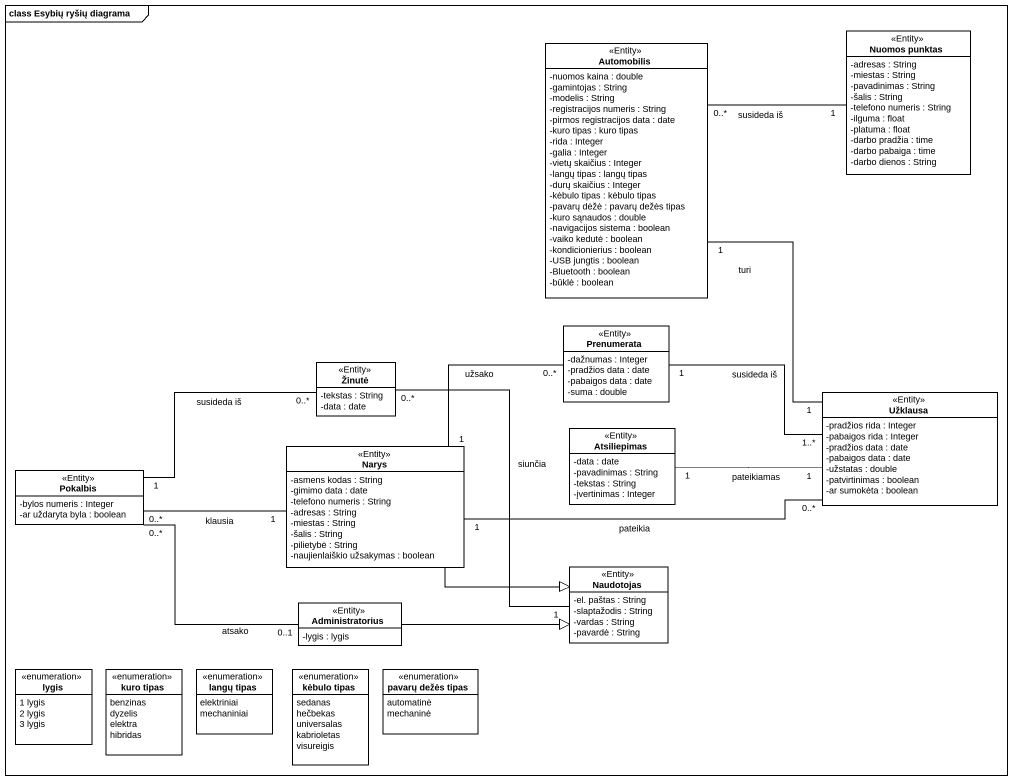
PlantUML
@startuml
mainframe class Esybių ryšių diagrama
hide circle
hide empty members
skinparam classAttributeIconSize 0
class "Nuomos punktas" as Nuomos_punktas <<Entity>> {
  -adresas : String
  -miestas : String
  -pavadinimas : String
  -šalis : String
  -telefono numeris : String
  -ilguma : float
  -platuma : float
  -darbo pradžia : time
  -darbo pabaiga : time
  -darbo dienos : String
}
class Automobilis <<Entity>> {
  -nuomos kaina : double
  -gamintojas : String
  -modelis : String
  -registracijos numeris : String
  -pirmos registracijos data : date
  -kuro tipas : kuro tipas
  -rida : Integer
  -galia : Integer
  -vietų skaičius : Integer
  -langų tipas : langų tipas
  -durų skaičius : Integer
  -kėbulo tipas : kėbulo tipas
  -pavarų dėžė : pavarų dežės tipas
  -kuro sąnaudos : double
  -navigacijos sistema : boolean
  -vaiko kedutė : boolean
  -kondicionierius : boolean
  -USB jungtis : boolean
  -Bluetooth : boolean
  -būklė : boolean
}
class Prenumerata <<Entity>> {
  -dažnumas : Integer
  -pradžios data : date
  -pabaigos data : date
  -suma : double
}
class Žinutė <<Entity>> {
  -tekstas : String
  -data : date
}
class Užklausa <<Entity>> {
  -pradžios rida : Integer
  -pabaigos rida : Integer
  -pradžios data : date
  -pabaigos data : date
  -užstatas : double
  -patvirtinimas : boolean
  -ar sumokėta : boolean
}
class Narys <<Entity>> {
  -asmens kodas : String
  -gimimo data : date
  -telefono numeris : String
  -adresas : String
  -miestas : String
  -šalis : String
  -pilietybė : String
  -naujienlaiškio užsakymas : boolean
}
class Atsiliepimas <<Entity>> {
  -data : date
  -pavadinimas : String
  -tekstas : String
  -įvertinimas : Integer
}
class Pokalbis <<Entity>> {
  -bylos numeris : Integer
  -ar uždaryta byla : boolean
}
class Naudotojas <<Entity>> {
  -el. paštas : String
  -slaptažodis : String
  -vardas : String
  -pavardė : String
}
class Administratorius <<Entity>> {
  -lygis : lygis
}
enum lygis {
  1 lygis
  2 lygis
  3 lygis
}
enum "kuro tipas" as kuro_tipas {
  benzinas
  dyzelis
  elektra
  hibridas
}
enum "langų tipas" as langų_tipas {
  elektriniai
  mechaniniai
}
enum "kėbulo tipas" as kėbulo_tipas {
  sedanas
  hečbekas
  universalas
  kabrioletas
  visureigis
}
enum "pavarų dežės tipas" as pavarų_dežės_tipas {
  automatinė
  mechaninė
}
Automobilis "0..*" -right- "1" Nuomos_punktas : susideda iš
Automobilis "1" -- "1" Užklausa : turi
Prenumerata "1" -right- "1..*" Užklausa : susideda iš
Žinutė "0..*" -- "1" Naudotojas : siunčia
Narys "1" -right- "0..*" Prenumerata : užsako
Narys "1" -right- "0..*" Užklausa : pateikia
Narys -right-|> Naudotojas
Atsiliepimas "1" -right- "1" Užklausa : pateikiamas
Pokalbis "1" -right- "0..*" Žinutė : susideda iš
Pokalbis "0..*" -right- "1" Narys : klausia
Pokalbis "0..*" -right- "0..1" Administratorius : atsako
Administratorius -right-|> Naudotojas
@enduml
